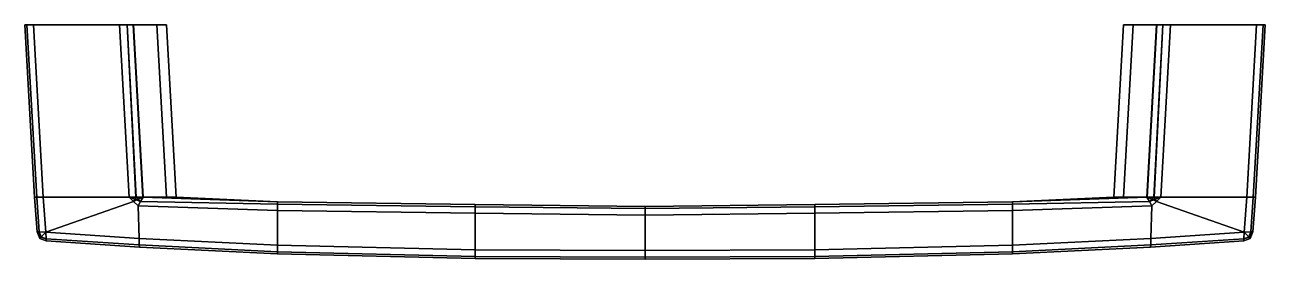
# Model space of a CAD drawing. Extents: x -72 to 71, y -27 to 0.
import ezdxf

# ---------------------------------------------------------------- set-up
doc = ezdxf.new("R2010")
doc.units = 0
doc.layers.add('METAL', color=144, linetype='CONTINUOUS')

msp = doc.modelspace()

# ---------------------------------------------------------------- meshes
at = {"layer": 'METAL'}
mesh = msp.add_polyface(dxfattribs=at)
corners = [(71.07, 0, 8.35), (71.07, 0, 0.72), (71.07, 0, -8), (70.82, 0, 9.1), (70.82, 0, 9.1), (70.82, 0, -8.75), (70.82, 0, -8.75), (70.07, 0, 9.35), (70.07, 0, -9), (69.95, -19.9, 8.35), (69.95, -19.9, 0.72), (69.95, -19.9, -8), (69.7, -19.9, 9.1), (69.7, -19.9, 9.1), (69.7, -19.9, -8.75), (69.7, -19.9, -8.75), (69.66, -23.9, 8.35), (69.66, -23.9, 0.72), (69.66, -23.9, -8), (69.41, -23.91, 9.1), (69.41, -23.91, 9.1), (69.4, -23.92, -8.75), (69.4, -23.92, -8.75), (69.36, -24.48, 8.91), (69.36, -24.48, 8.91), (69.36, -24.48, 8.91), (69.35, -24.67, 8.35), (69.35, -24.67, 8.35), (69.35, -24.67, 0.72), (69.35, -24.67, 0.72), (69.35, -24.67, -8), (69.35, -24.67, -8), (69.18, -24.49, -8.75), (69.18, -24.49, -8.75), (69.18, -24.49, -8.75), (68.95, -19.9, 9.35), (68.95, -19.9, -9), (68.65, -23.96, 9.35), (68.65, -23.96, -9), (68.6, -24.72, -8.75), (68.6, -24.72, -8.75), (68.6, -24.72, 9.1), (68.6, -24.72, 9.1), (68.59, -24.97, 8.35), (68.59, -24.97, 0.72), (68.59, -24.97, -8), (60.16, 0, 9.35), (60.16, 0, -9), (59.26, 0, -8.79), (59.26, 0, 9.15), (59.03, -19.9, 9.35), (59.03, -19.9, -9), (59.03, -19.9, -9), (58.59, 0, -8.18), (58.55, 0, 8.55), (58.52, -20.4, 9.35), (58.52, -20.4, 9.35), (58.52, -20.4, -9), (58.52, -20.4, -9), (58.37, -20.15, 9.15), (58.25, -19.9, -8.59), (58.25, -19.9, -8.59), (58.23, -19.9, 8.95), (58, -20.9, 9.35), (58, -20.9, 9.35), (58, -20.9, -9), (58, -20.9, -9), (57.99, -20.15, -8.59), (57.89, -24.68, 9.35), (57.89, -24.68, -9), (57.87, -25.43, 9.1), (57.87, -25.43, 9.1), (57.87, -25.43, -8.75), (57.87, -25.43, -8.75), (57.86, -25.68, 8.35), (57.86, -25.68, 0.72), (57.86, -25.68, -8), (57.73, -20.4, -8.59), (57.73, -20.4, -8.59), (57.72, -20.4, 8.95), (57.72, -20.4, 8.95), (57.46, -19.9, -8.18), (57.46, -19.9, -8.18), (57.46, -19.9, -8.18), (57.46, -19.9, -8.18), (57.43, -19.9, 8.55), (57.43, -19.9, 8.55), (57.43, -19.9, 8.55), (55.85, 0, 4.97), (55.85, 0, -4.21), (54.74, 0, 0.45), (54.74, 0, 0.45), (54.72, -19.9, 4.97), (54.72, -19.9, 4.97), (54.72, -19.9, -4.21), (54.72, -19.9, -4.21), (53.62, -19.9, 0.45), (53.62, -19.9, 0.45), (53.62, -19.9, 0.45), (41.93, -25.47, 9.35), (41.93, -21.46, 9.35), (41.93, -26.22, 9.1), (41.93, -26.22, 9.1), (41.93, -20.71, 9.1), (41.93, -20.71, 9.1), (41.93, -26.47, 8.35), (41.93, -20.46, 8.35), (41.93, -26.47, 0.72), (41.93, -20.46, 0.72), (41.93, -26.47, -8), (41.93, -20.46, -8), (41.93, -26.22, -8.75), (41.93, -26.22, -8.75), (41.93, -20.71, -8.75), (41.93, -20.71, -8.75), (41.93, -25.47, -9), (41.93, -21.46, -9), (19.12, -26, 9.35), (19.12, -21.77, 9.35), (19.12, -26.75, 9.1), (19.12, -26.75, 9.1), (19.12, -21.02, 9.1), (19.12, -21.02, 9.1), (19.12, -27, 8.35), (19.12, -20.77, 8.35), (19.12, -27, 0.72), (19.12, -27, -8), (19.12, -26.75, -8.75), (19.12, -26.75, -8.75), (19.12, -26, -9), (19.12, -20.77, 0.72), (19.12, -20.77, -8), (19.12, -21.02, -8.75), (19.12, -21.02, -8.75), (19.12, -21.77, -9), (-0.46, -26.08, 9.35), (-0.46, -21.98, 9.35), (-0.46, -26.83, 9.1), (-0.46, -26.83, 9.1), (-0.46, -21.23, 9.1), (-0.46, -21.23, 9.1), (-0.46, -27.08, 8.35), (-0.46, -20.98, 8.35), (-0.46, -27.08, 0.72), (-0.46, -20.98, 0.72), (-0.46, -27.08, -8), (-0.46, -20.98, -8), (-0.46, -26.83, -8.75), (-0.46, -26.83, -8.75), (-0.46, -21.23, -8.75), (-0.46, -21.23, -8.75), (-0.46, -26.08, -9), (-0.46, -21.98, -9), (-20.05, -26, 9.35), (-20.05, -26.75, 9.1), (-20.05, -26.75, 9.1), (-20.05, -27, 8.35), (-20.05, -27, 0.72), (-20.05, -27, -8), (-20.05, -26.75, -8.75), (-20.05, -26.75, -8.75), (-20.05, -21.02, -8.75), (-20.05, -21.02, -8.75), (-20.05, -26, -9), (-20.05, -21.77, 9.35), (-20.05, -21.02, 9.1), (-20.05, -21.02, 9.1), (-20.05, -20.77, 8.35), (-20.05, -20.77, 0.72), (-20.05, -20.77, -8), (-20.05, -21.77, -9), (-42.85, -25.47, 9.35), (-42.85, -21.46, 9.35), (-42.85, -26.22, 9.1), (-42.85, -26.22, 9.1), (-42.85, -20.71, 9.1), (-42.85, -20.71, 9.1), (-42.85, -26.47, 8.35), (-42.85, -20.46, 8.35), (-42.85, -26.47, 0.72), (-42.85, -20.46, 0.72), (-42.85, -26.47, -8), (-42.85, -20.46, -8), (-42.85, -26.22, -8.75), (-42.85, -26.22, -8.75), (-42.85, -20.71, -8.75), (-42.85, -20.71, -8.75), (-42.85, -25.47, -9), (-42.85, -21.46, -9), (-54.55, -19.9, 0.45), (-54.55, -19.9, 0.45), (-54.55, -19.9, 0.45), (-55.65, -19.9, 4.97), (-55.65, -19.9, 4.97), (-55.65, -19.9, -4.21), (-55.65, -19.9, -4.21), (-55.67, 0, 0.45), (-55.67, 0, 0.45), (-56.78, 0, 4.97), (-56.78, 0, -4.21), (-58.36, -19.9, 8.55), (-58.36, -19.9, 8.55), (-58.36, -19.9, 8.55), (-58.39, -19.9, -8.18), (-58.39, -19.9, -8.18), (-58.39, -19.9, -8.18), (-58.39, -19.9, -8.18), (-58.65, -20.4, 8.95), (-58.65, -20.4, 8.95), (-58.66, -20.4, -8.59), (-58.66, -20.4, -8.59), (-58.79, -25.68, 8.35), (-58.79, -25.68, 0.72), (-58.79, -25.68, -8), (-58.8, -25.43, 9.1), (-58.8, -25.43, 9.1), (-58.8, -25.43, -8.75), (-58.8, -25.43, -8.75), (-58.82, -24.68, 9.35), (-58.82, -24.68, -9), (-58.92, -20.15, -8.59), (-58.93, -20.9, 9.35), (-58.93, -20.9, 9.35), (-58.93, -20.9, -9), (-58.93, -20.9, -9), (-59.16, -19.9, 8.95), (-59.18, -19.9, -8.59), (-59.18, -19.9, -8.59), (-59.3, -20.15, 9.15), (-59.45, -20.4, 9.35), (-59.45, -20.4, 9.35), (-59.45, -20.4, -9), (-59.45, -20.4, -9), (-59.48, 0, 8.55), (-59.52, 0, -8.18), (-59.96, -19.9, 9.35), (-59.96, -19.9, -9), (-59.96, -19.9, -9), (-60.19, 0, 9.15), (-60.19, 0, -8.79), (-61.09, 0, 9.35), (-61.09, 0, -9), (-69.52, -24.97, 8.35), (-69.52, -24.97, 0.72), (-69.52, -24.97, -8), (-69.53, -24.72, 9.1), (-69.53, -24.72, 9.1), (-69.53, -24.72, -8.75), (-69.53, -24.72, -8.75), (-69.58, -23.96, 9.35), (-69.58, -23.96, -9), (-69.88, -19.9, 9.35), (-69.88, -19.9, -9), (-70.11, -24.49, -8.75), (-70.11, -24.49, -8.75), (-70.11, -24.49, -8.75), (-70.28, -24.67, 8.35), (-70.28, -24.67, 8.35), (-70.28, -24.67, 0.72), (-70.28, -24.67, 0.72), (-70.28, -24.67, -8), (-70.28, -24.67, -8), (-70.29, -24.48, 8.91), (-70.29, -24.48, 8.91), (-70.29, -24.48, 8.91), (-70.33, -23.92, -8.75), (-70.33, -23.92, -8.75), (-70.33, -23.91, 9.1), (-70.33, -23.91, 9.1), (-70.59, -23.9, 8.35), (-70.59, -23.9, 0.72), (-70.59, -23.9, -8), (-70.63, -19.9, 9.1), (-70.63, -19.9, 9.1), (-70.63, -19.9, -8.75), (-70.63, -19.9, -8.75), (-70.88, -19.9, 8.35), (-70.88, -19.9, 0.72), (-70.88, -19.9, -8), (-71, 0, 9.35), (-71, 0, -9), (-71.75, 0, 9.1), (-71.75, 0, 9.1), (-71.75, 0, -8.75), (-71.75, 0, -8.75), (-72, 0, 8.35), (-72, 0, 0.72), (-72, 0, -8)]
mesh.append_faces([[corners[k] for k in face] for face in [(145, 143, 157, 158), (142, 144, 168, 167), (152, 151, 163, 170), (276, 277, 270, 269), (211, 212, 179, 177), (177, 179, 157, 156), (182, 205, 195, 180), (182, 180, 168, 169), (219, 224, 188, 187), (187, 188, 170, 163), (172, 222, 218, 171), (172, 171, 153, 164), (242, 243, 212, 211), (219, 250, 232, 224), (230, 249, 218, 222), (277, 286, 287, 278), (251, 235, 240, 279), (237, 252, 280, 241), (278, 271, 270, 277), (213, 181, 179, 212), (181, 158, 157, 179), (178, 167, 168, 180), (244, 213, 212, 243), (276, 285, 286, 277), (198, 233, 200, 192), (197, 198, 192, 190), (199, 196, 189, 194), (234, 199, 194, 203), (191, 193, 180, 180), (195, 191, 180, 180), (193, 201, 178, 180), (250, 253, 265, 265), (269, 264, 268, 268), (235, 228, 225, 225), (231, 236, 226, 220), (160, 148, 145, 158), (165, 139, 142, 167), (162, 150, 152, 170), (273, 276, 269, 268), (257, 269, 270, 259), (215, 211, 177, 174), (174, 177, 156, 155), (210, 206, 182, 185), (185, 182, 169, 161), (216, 219, 187, 183), (183, 187, 163, 159), (207, 221, 172, 176), (176, 172, 164, 166), (154, 138, 135, 153), (245, 242, 211, 215), (247, 250, 219, 216), (274, 252, 250, 265), (275, 278, 287, 284), (238, 240, 235, 225), (272, 251, 279, 281), (227, 237, 241, 239), (259, 270, 271, 261), (250, 247, 253, 253), (260, 254, 248, 244), (271, 266, 255, 261), (269, 257, 264, 264), (245, 263, 256, 242), (249, 267, 262, 246), (235, 229, 228, 228), (207, 228, 229, 221), (200, 225, 228, 207), (163, 151, 147, 159), (164, 136, 140, 166), (169, 146, 149, 161), (251, 272, 267, 249), (242, 256, 258, 243), (218, 214, 173, 171), (171, 173, 154, 153), (223, 209, 186, 188), (188, 186, 162, 170), (213, 217, 184, 181), (181, 184, 160, 158), (202, 208, 175, 178), (178, 175, 165, 167), (156, 141, 137, 155), (249, 246, 214, 218), (244, 248, 217, 213), (278, 275, 266, 271), (252, 274, 283, 280), (233, 238, 225, 200), (276, 273, 282, 285), (203, 227, 239, 234), (243, 258, 260, 244), (252, 237, 232, 250), (235, 251, 249, 230), (231, 220, 209, 223), (226, 204, 220, 220), (220, 204, 209, 209), (136, 164, 153, 135), (156, 157, 143, 141), (169, 168, 144, 146), (145, 126, 125, 143), (142, 124, 130, 144), (152, 134, 129, 151), (9, 16, 17, 10), (74, 105, 107, 75), (105, 123, 125, 107), (110, 108, 94, 82), (110, 131, 130, 108), (69, 115, 116, 65), (115, 129, 134, 116), (100, 99, 68, 63), (100, 118, 117, 99), (43, 74, 75, 44), (69, 65, 57, 38), (55, 63, 68, 37), (10, 11, 2, 1), (35, 7, 46, 50), (51, 47, 8, 36), (11, 10, 17, 18), (76, 75, 107, 109), (109, 107, 125, 126), (106, 108, 130, 124), (45, 44, 75, 76), (9, 10, 1, 0), (88, 93, 87, 54), (90, 97, 93, 88), (89, 95, 98, 91), (53, 84, 95, 89), (96, 108, 92, 92), (94, 108, 96, 96), (92, 108, 106, 86), (38, 22, 34, 34), (16, 19, 23, 23), (50, 62, 59, 59), (58, 67, 61, 52), (127, 126, 145, 148), (122, 124, 142, 139), (132, 134, 152, 150), (12, 19, 16, 9), (26, 28, 17, 16), (70, 101, 105, 74), (101, 119, 123, 105), (78, 114, 110, 81), (114, 133, 131, 110), (73, 112, 115, 69), (112, 128, 129, 115), (80, 103, 100, 64), (103, 121, 118, 100), (120, 117, 135, 138), (41, 70, 74, 43), (39, 73, 69, 38), (15, 22, 38, 36), (14, 5, 2, 11), (49, 62, 50, 46), (13, 4, 7, 35), (60, 48, 47, 51), (28, 30, 18, 17), (38, 34, 39, 39), (31, 45, 40, 33), (18, 30, 32, 21), (16, 23, 26, 26), (41, 43, 27, 24), (37, 42, 25, 20), (50, 59, 56, 56), (80, 64, 56, 59), (87, 80, 59, 62), (129, 128, 147, 151), (118, 121, 140, 136), (131, 133, 149, 146), (35, 37, 20, 13), (43, 44, 29, 27), (68, 99, 102, 71), (99, 117, 120, 102), (66, 116, 113, 77), (116, 134, 132, 113), (76, 109, 111, 72), (109, 126, 127, 111), (85, 106, 104, 79), (106, 124, 122, 104), (123, 119, 137, 141), (37, 68, 71, 42), (45, 76, 72, 40), (11, 18, 21, 14), (36, 8, 6, 15), (54, 87, 62, 49), (9, 0, 3, 12), (84, 53, 48, 60), (44, 45, 31, 29), (36, 38, 57, 51), (50, 55, 37, 35), (58, 66, 77, 67), (61, 67, 83, 83), (67, 77, 83, 83), (136, 135, 117, 118), (123, 141, 143, 125), (131, 146, 144, 130)]])

doc.saveas('drawing.dxf')
